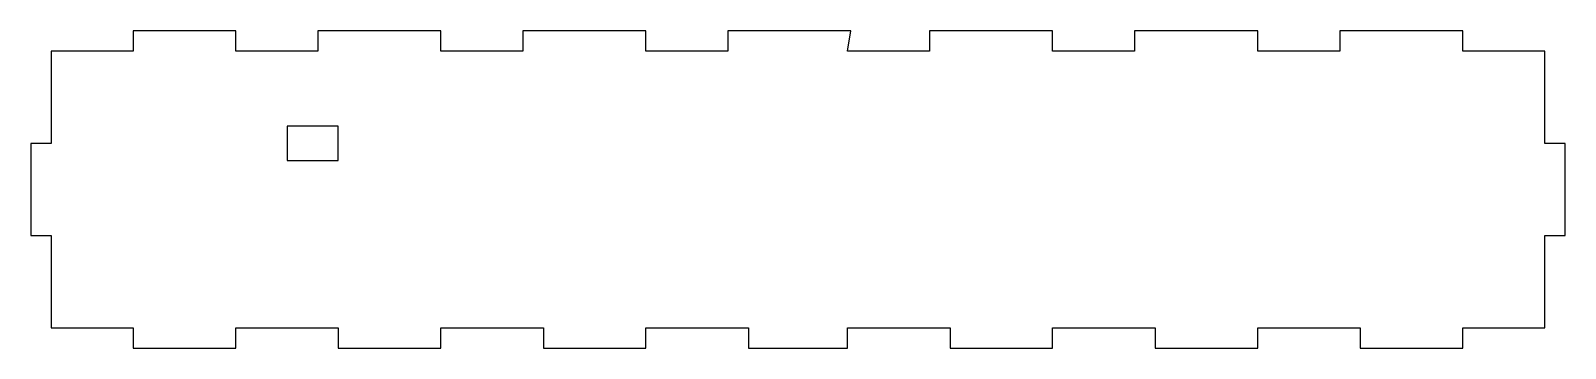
# Model space of a CAD drawing. Header units: millimetres. Extents: x 0 to 449, y 300 to 393.
import ezdxf

# ---------------------------------------------------------------- set-up
doc = ezdxf.new("R2010")
doc.units = ezdxf.units.MM
doc.layers.get('0').update_dxf_attribs({"linetype": 'CONTINUOUS'})

msp = doc.modelspace()

# ---------------------------------------------------------------- linework, layer by layer
for points in [[(30, 306), (30, 300), (60, 300), (60, 306), (90, 306), (90, 300), (120, 300), (120, 306), (150, 306), (150, 300), (180, 300), (180, 306), (210, 306), (210, 300), (239, 300), (239, 306), (269, 306), (269, 300), (299, 300), (299, 306), (329, 306), (329, 300), (359, 300), (359, 306), (389, 306), (389, 300), (419, 300), (419, 306), (443, 306), (443, 333), (449, 333), (449, 360), (443, 360), (443, 387), (419, 387), (419, 393), (383, 393), (383, 387), (359, 387), (359, 393), (323, 393), (323, 387), (299, 387), (299, 393), (263, 393), (263, 387), (239, 387), (240, 392.92), (204, 393), (204, 387), (180, 387), (180, 393), (144, 393), (144, 387), (120, 387), (120, 393), (84, 393), (84, 387), (60, 387), (60, 393), (30, 393), (30, 387), (6, 387), (6, 360), (0, 360), (0, 333), (6, 333), (6, 306)], [(90, 365), (75, 365), (75, 355), (90, 355)]]:
    msp.add_lwpolyline(points, close=True)

doc.saveas('drawing.dxf')
